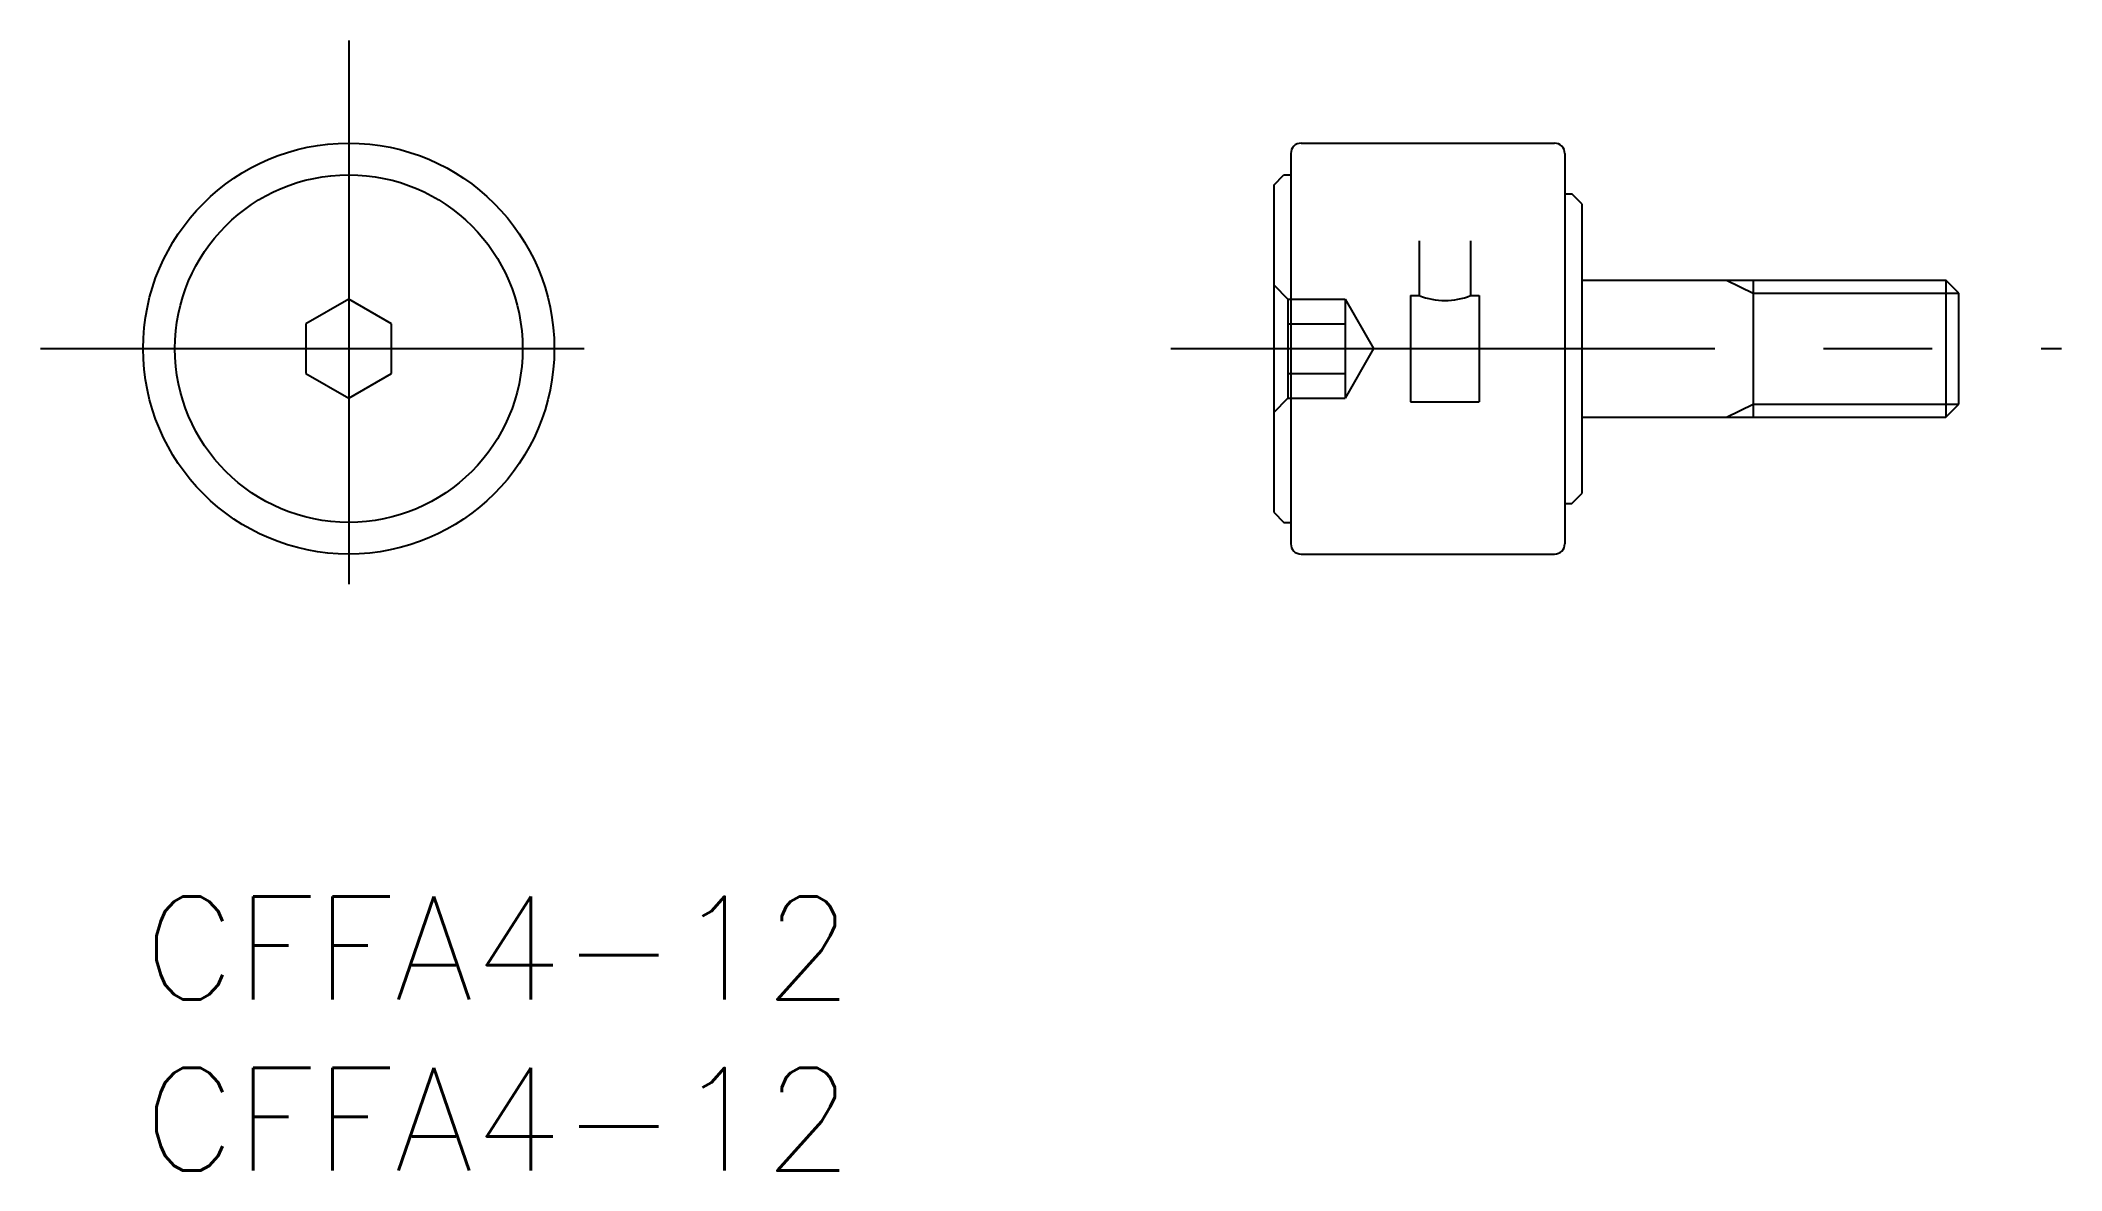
# Model space of a CAD drawing. Extents: x -3 to 56, y -8 to 25.
import ezdxf

# ---------------------------------------------------------------- set-up
doc = ezdxf.new("R2010")
doc.units = 0
doc.header["$LTSCALE"] = 0.5
doc.linetypes.add('CENTER', pattern=[50.8, 31.75, -6.35, 6.35, -6.35])
doc.linetypes.add('DASHED', pattern=[19.05, 12.7, -6.35])
for name, color, linetype in [('MSM_CENTER', 1, 'CENTER'), ('MSM_CONTINUOUS', 7, 'CONTINUOUS'), ('MSM_DASHED', 4, 'DASHED'), ('MSM_NARROW', 5, 'CONTINUOUS'), ('MSM_PART_NUMBER', 7, 'CONTINUOUS')]:
    doc.layers.add(name, color=color, linetype=linetype)
doc.styles.get("Standard").update_dxf_attribs({"font": 'txt.shx', "height": 3, "bigfont": 'bigfont.shx'})

# ---------------------------------------------------------------- blocks, each defined once
blk = doc.blocks.new('*U2')
at = {"layer": 'MSM_PART_NUMBER'}
blk.add_text('CFFA4-12', height=3, dxfattribs=at).set_placement((0, -3))
blk = doc.blocks.new('*U3')
at = {"layer": 'MSM_PART_NUMBER'}
blk.add_text('CFFA4-12', height=3, dxfattribs=at).set_placement((0, -8))

msp = doc.modelspace()

# ---------------------------------------------------------------- linework, layer by layer
at = {"layer": 'MSM_CENTER'}
for p, q in [((6, 25), (6, 7)), ((-3, 16), (15, 16)), ((30, 16), (56, 16))]:
    msp.add_line(p, q, dxfattribs=at)
at = {"layer": 'MSM_CONTINUOUS'}
for p, q in [((33.8, 22), (41.2, 22)), ((34, 22), (41, 22)), ((33.5, 21.7), (33.5, 10.3)), ((41.5, 21.7), (41.5, 10.3)), ((33, 20.775), (33.3, 21.075)), ((33, 20.775), (33, 11.225)), ((33.3, 21.075), (33.5, 21.075)), ((41.5, 20.525), (41.7, 20.525)), ((42, 20.225), (41.7, 20.525)), ((42, 20.225), (42, 11.775)), ((42, 18), (52.621, 18)), ((47, 18), (47, 14)), ((53, 17.621), (52.621, 18)), ((52.621, 18), (52.621, 14)), ((6, 17.443), (4.75, 16.722)), ((7.25, 16.722), (6, 17.443)), ((53, 14.379), (53, 17.621)), ((4.75, 16.722), (4.75, 15.278)), ((7.25, 15.278), (7.25, 16.722)), ((4.75, 15.278), (6, 14.557)), ((6, 14.557), (7.25, 15.278)), ((52.621, 14), (53, 14.379)), ((42, 14), (52.621, 14)), ((33, 11.225), (33.3, 10.925)), ((41.5, 11.475), (41.7, 11.475)), ((41.7, 11.475), (42, 11.775)), ((33.3, 10.925), (33.5, 10.925)), ((33.8, 10), (41.2, 10))]:
    msp.add_line(p, q, dxfattribs=at)
for radius in [6, 5.075]:
    msp.add_circle((6, 16), radius, dxfattribs=at)
for centre, start, end in [((33.8, 21.7), 90, 180), ((41.2, 21.7), 0, 90), ((33.8, 10.3), 180, 270), ((41.2, 10.3), 270, 0)]:
    msp.add_arc(centre, 0.3, start, end, dxfattribs=at)
at = {"layer": 'MSM_DASHED'}
for p, q in [((37.25, 19.15), (37.25, 17.55)), ((38.75, 19.15), (38.75, 17.55)), ((33, 17.86), (33.417, 17.443)), ((33.417, 17.443), (35.083, 17.443)), ((33.417, 17.443), (33.417, 14.557)), ((35.083, 17.443), (35.083, 14.557)), ((35.083, 17.443), (35.917, 16)), ((36.997, 17.55), (36.997, 14.45)), ((36.997, 17.55), (37.25, 17.55)), ((38.75, 17.55), (39, 17.55)), ((39, 17.55), (39, 14.45)), ((33.417, 16.722), (35.083, 16.722)), ((35.917, 16), (35.083, 14.557)), ((33.417, 15.278), (35.083, 15.278)), ((33, 14.14), (33.417, 14.557)), ((33.417, 14.557), (35.083, 14.557)), ((36.997, 14.45), (39, 14.45))]:
    msp.add_line(p, q, dxfattribs=at)
msp.add_arc((38, 19.404), 2, 247.97572, 292.02432, dxfattribs=at)
at = {"layer": 'MSM_NARROW'}
for p, q in [((46.221, 18), (47, 17.621)), ((47, 17.621), (53, 17.621)), ((46.221, 14), (47, 14.379)), ((47, 14.379), (53, 14.379))]:
    msp.add_line(p, q, dxfattribs=at)

# ---------------------------------------------------------------- block references
at = {"layer": 'MSM_CONTINUOUS'}
for name in ['*U2', '*U3']:
    msp.add_blockref(name, (0, 0), dxfattribs=at)

doc.saveas('drawing.dxf')
